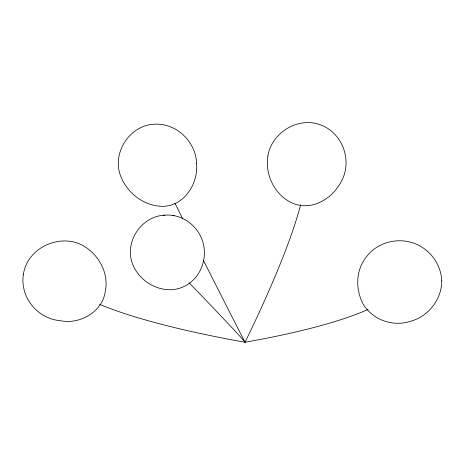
<?xml version="1.0" encoding="UTF-8"?>
<svg xmlns="http://www.w3.org/2000/svg" width="465" height="465" viewBox="0 0 465 465"><rect width="100%" height="100%" fill="white"/><g stroke="black" fill="none" stroke-linecap="round" stroke-linejoin="round"><path stroke-width="0.7" d="M163.593 215.249C141.476 216.812 125.132 241.01 131.903 262.115C137.361 278.866 154.386 290.549 171.945 289.718C192.4 288.114 205.78 269.433 204.304 249.693C202.705 229.385 184.221 212.883 163.593 215.249L164.843 215.289M172.317 215.626L174.201 215.696M368.1 309.388A221.125 38.967 -6.7 0 1 245.014 342.24A227.193 35.95 8.2 0 1 99.557 304.29M300.686 204.658A223.124 31.829 -62.3 0 1 245.014 342.24A97.022 1.453 45.8 0 0 189.098 282.807M245.014 342.24A226.112 2.97 62.8 0 1 203.368 260.243M182.693 218.876A226.112 2.97 62.8 0 1 174.904 203.066M23.378 274.536C19.716 296.92 37.613 318.845 60.037 320.629C79.614 324.93 102.719 311.875 105.34 291.113C109.455 271.101 96.133 250.001 77.277 242.992C54.515 235.348 26.755 250.013 23.378 274.536M196.602 163.581C198.235 183.419 184.715 205.652 163.308 206.338C143.115 206.448 124.893 191.516 119.406 172.352C113.617 149.707 131.281 124.69 155.054 124.172C176.845 123.272 196.009 141.999 196.602 163.581M267.846 156.066C264.847 175.346 275.257 196.306 293.711 203.693C314.288 211.296 335.253 196.532 343.083 177.764C351.569 157.6 341.269 132.415 320.536 124.876C298.129 116.343 271.519 132.682 267.846 156.066M441.75 280.901C441.785 299.611 427.91 316.967 409.828 321.484C392.507 326.976 372.372 319.711 363.06 303.988C355.946 290.224 355.51 272.548 364.543 259.517C373.982 244.334 393.396 237.598 410.45 242.166L411.345 242.387C428.341 247.177 441.116 263.219 441.75 280.901"/></g></svg>
